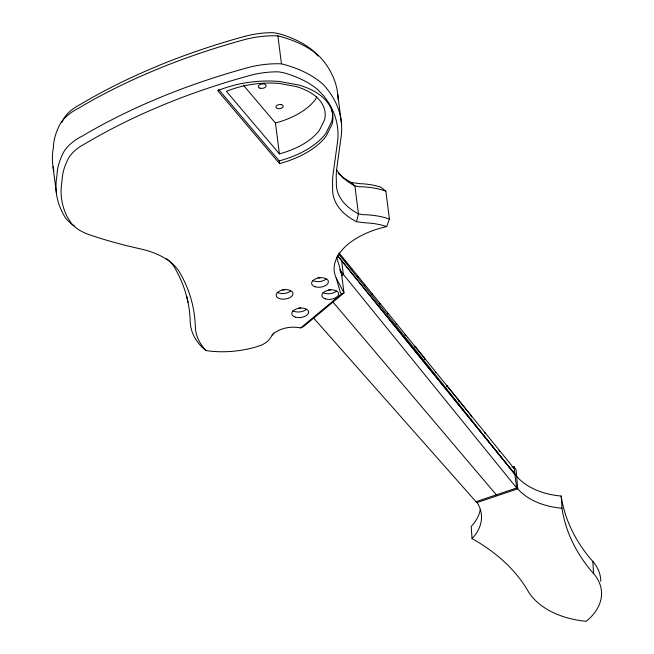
<?xml version="1.0" encoding="UTF-8"?>
<svg xmlns="http://www.w3.org/2000/svg" width="654" height="654" viewBox="0 0 654 654"><rect width="100%" height="100%" fill="white"/><g stroke="black" fill="none" stroke-linecap="round" stroke-linejoin="round"><path stroke-width="0.98" d="M351.451 182.572L360.215 183.684A54.723 30.362 -7.3 0 1 380.595 187.093L385.852 191.14L389.432 219.098L386.669 226.603L385.615 226.235A54.723 30.362 -7.3 0 0 365.234 222.826L356.463 221.714L358.474 213.874L354.885 185.916L351.451 182.572L347.339 180.242A89.484 49.655 -7.3 0 1 338.216 173.318M61.917 122.347L62.972 120.017A50.497 28.016 -7.3 0 1 77.744 105.817L80.99 104.043A463.784 257.324 -7.3 0 1 144.436 71.638L158.039 65.841A463.236 257.022 -7.3 0 1 244.817 36.362A58.983 32.725 -7.3 0 1 273.601 32.7L279.029 33.706A114.033 63.275 -7.3 0 1 312.751 50.472L318.138 56.072M316.798 96.727L315.457 99.433A66.234 36.747 -7.3 0 1 275.457 123.009L279.413 153.878A66.234 36.747 -7.3 0 0 319.414 130.293L324.531 119.952A66.234 36.747 -7.3 0 0 296.254 86.59L279.773 83.516A66.234 36.747 -7.3 0 0 226.423 91.347L279.413 153.878M341.87 275.702L343.391 274.427L341.609 260.611M166.631 258.649A80.221 44.513 -7.3 0 1 175.059 268.377A351.877 195.235 -7.3 0 1 190.191 321.302A110.207 61.149 -7.3 0 0 202.037 347.168L205.977 350.552L209.043 350.994A68.686 38.112 -7.3 0 0 256.368 346.857L261.706 345.01A23.667 13.129 -7.3 0 0 270.306 338.061L272.089 335.249A20.511 11.38 -7.3 0 1 298.862 327.621L300.75 327.891L341.437 294.063L343.979 292.918L341.47 273.347L336.622 257.055M300.75 327.891L303.407 326.657L343.979 292.918L336.205 277.983A69.128 38.357 -7.3 0 1 386.669 226.603M339.083 252.951L339.197 253.842L339.524 254.243L339.41 253.351L345.034 260.276L345.149 261.167L345.476 261.575L345.361 260.676L351.263 267.952L351.378 268.843L351.705 269.252L351.59 268.353L357.803 276.004L358.245 277.304L358.13 276.405L364.679 284.474L365.12 285.773L365.006 284.874L371.913 293.384L372.355 294.684L372.24 293.785L379.524 302.761L379.966 304.061L379.851 303.162L387.56 312.661L387.675 313.552L388.002 313.953L387.887 313.062L396.046 323.101L396.161 324L396.488 324.4L396.373 323.501L405.006 334.145L405.12 335.036L405.447 335.437L405.333 334.546L414.497 345.835L414.938 347.127L414.824 346.236L424.593 358.196L424.659 359.103L424.986 359.512L424.871 358.613L435.212 371.341L435.327 372.24L435.654 372.641L435.539 371.742L446.519 385.263L446.96 386.563L446.878 385.656L458.519 400.011L446.837 385.672M458.495 400.019L458.609 400.918L458.936 401.319L458.846 400.42L471.199 415.642L471.313 416.533L471.64 416.941L471.526 416.042L484.655 432.22L485.096 433.512L484.982 432.621L499.035 449.944L499.149 450.835L499.476 451.244L499.362 450.344L514.15 468.575M511.943 467.144L513.88 466.49L516.088 469.981L517.747 488.816A63.969 42.134 -3.8 0 0 561.99 508.248A258.91 170.539 -3.8 0 0 590.153 569.626L593.603 573.591A62.923 41.447 -3.8 0 1 586.156 621.3A78.782 51.895 -3.8 0 1 527.843 590.75A210.596 138.713 -3.8 0 0 472.033 538.602L471.223 526.388A58.68 38.651 -3.8 0 0 480.338 509.303M475.989 501.692L516.652 487.974L517.747 488.816L477.085 502.542L475.989 501.692L313.593 318.016M356.463 221.714L352.351 219.384A89.484 49.655 -7.3 0 1 332.657 189.668L332.559 183.316A194.091 107.689 -7.3 0 1 333.082 174.299L337.268 143.782A185.409 102.874 -7.3 0 0 323.746 95.909L317.762 89.614A114.033 63.275 -7.3 0 0 284.04 72.847L278.612 71.842A58.983 32.725 -7.3 0 0 249.828 75.504A463.236 257.022 -7.3 0 0 163.059 104.983L149.455 110.779A463.784 257.324 -7.3 0 0 86.001 143.185L82.756 144.959A50.497 28.016 -7.3 0 0 67.983 159.159L66.937 161.489A134.716 74.744 -7.3 0 0 62.146 179.31L61.247 187.338A176.392 97.871 -7.3 0 0 67.427 217.169L71.654 223.881A61.762 34.27 -7.3 0 0 90.064 234.982A409.739 227.339 -7.3 0 0 140.087 248.798L144.681 249.918A84.611 46.941 -7.3 0 1 179.964 272.857A356.25 197.663 -7.3 0 1 195.301 326.436A105.883 58.746 -7.3 0 0 204.931 349.44M204.939 349.44L205.977 350.552M600.756 581.349A62.923 41.447 -3.8 0 0 592.794 561.377L589.344 557.421A258.91 170.539 -3.8 0 1 561.181 496.034A63.969 42.134 -3.8 0 1 516.938 476.611L337.57 255.796M243.402 85.184L275.457 123.009M218.698 89.541L279.176 160.909L279.52 163.598A77.237 42.853 -7.3 0 0 326.166 136.097L332.134 124.031A77.237 42.853 -7.3 0 0 299.164 85.126L279.937 81.546A77.237 42.853 -7.3 0 0 217.725 90.669L279.52 163.598M332.821 301.886L496.321 494.833M414.824 346.236L424.544 358.212M458.822 400.428L471.199 415.642M337.791 255.91L514.87 474.166L516.652 487.974L339.54 269.677M340.186 271.77L341.47 273.347M338.715 254.03L514.87 474.166L513.88 466.49M341.437 294.063L340.235 292.036L336.205 277.983M337.791 94.642L341.372 122.6M53.849 171.005A180.815 100.324 -7.3 0 1 53.383 147.714A139.008 77.131 -7.3 0 1 58.386 127.685A54.92 30.468 -7.3 0 1 78.872 108A467.684 259.491 -7.3 0 1 142.825 75.341L156.559 69.496A467.684 259.491 -7.3 0 1 244.171 39.73A63.389 35.169 -7.3 0 1 277.885 35.872L281.465 63.83A118.456 65.727 -7.3 0 1 323.362 84.652A189.832 105.327 -7.3 0 1 340.93 138.019L336.753 168.487A189.946 105.392 -7.3 0 0 336.352 180.242L336.336 183.651A85.118 47.227 -7.3 0 0 358.474 213.874L363.084 214.684A59.138 32.814 -7.3 0 1 389.432 219.098M53.007 166.607L56.587 194.565M592.794 561.377L593.603 573.591M561.181 496.034L561.99 508.248M477.085 502.542A58.68 38.651 -3.8 0 1 472.033 538.602M336.696 169.827A85.118 47.227 -7.3 0 0 354.885 185.916L359.504 186.725A59.138 32.814 -7.3 0 1 385.852 191.14M336.369 291.21A8.469 4.701 -7.3 0 1 323.011 292.567M330.867 289.444A1.619 0.899 -7.3 0 1 328.619 289.836M319.953 277.68A1.651 0.916 -7.3 0 1 318.007 277.582M326.093 279.078A8.469 4.701 -7.3 0 1 312.735 280.435M74.458 225.883A66.136 36.698 -7.3 0 1 65.801 218.33A180.815 100.324 -7.3 0 1 56.963 175.673A139.008 77.131 -7.3 0 1 61.975 155.644A54.92 30.468 -7.3 0 1 82.461 135.958A467.684 259.491 -7.3 0 1 146.406 103.299L160.14 97.454A467.684 259.491 -7.3 0 1 247.752 67.689A63.389 35.169 -7.3 0 1 281.465 63.83M273.707 332.976A28.089 15.582 -7.3 0 1 272.154 335.028M277.885 35.872A118.456 65.727 -7.3 0 1 319.773 56.694A189.832 105.327 -7.3 0 1 338.085 99.743M290.662 290.997A8.469 4.701 -7.3 0 1 277.304 292.363M285.357 289.297A1.864 1.03 -7.3 0 1 282.168 289.387M306.276 309.432A8.469 4.701 -7.3 0 1 292.918 310.789M300.701 307.633A1.521 0.842 -7.3 0 1 298.584 308.009M279.176 160.909A77.237 42.853 -7.3 0 0 325.823 133.416L331.791 121.35A77.237 42.853 -7.3 0 0 332.068 110.305M188.115 302.483A110.207 61.149 -7.3 0 1 187.502 300.235M187.33 299.483A110.207 61.149 -7.3 0 1 186.831 296.434M280.877 104.583L279.953 104.542A3.662 2.036 -7.3 0 0 276.021 106.438A3.662 2.036 -7.3 0 0 278.252 108.629L279.176 108.678A3.662 2.036 -7.3 0 0 283.108 106.782A3.662 2.036 -7.3 0 0 280.877 104.583M325.316 298.87A8.469 4.701 -7.3 0 0 338.658 294.382A8.469 4.701 -7.3 0 0 326.877 290.597A8.469 4.701 -7.3 0 0 325.316 298.87M315.04 286.738A8.469 4.701 -7.3 0 0 328.382 282.25A8.469 4.701 -7.3 0 0 316.601 278.465A8.469 4.701 -7.3 0 0 315.04 286.738M295.224 317.092A8.469 4.701 -7.3 0 0 308.565 312.604A8.469 4.701 -7.3 0 0 296.785 308.811A8.469 4.701 -7.3 0 0 295.224 317.092M279.61 298.657A8.469 4.701 -7.3 0 0 292.951 294.169A8.469 4.701 -7.3 0 0 281.171 290.384A8.469 4.701 -7.3 0 0 279.61 298.657M259.908 88.151A3.965 2.199 -7.3 0 0 266.162 86.05A3.965 2.199 -7.3 0 0 260.644 84.276A3.965 2.199 -7.3 0 0 259.908 88.151"/></g></svg>
